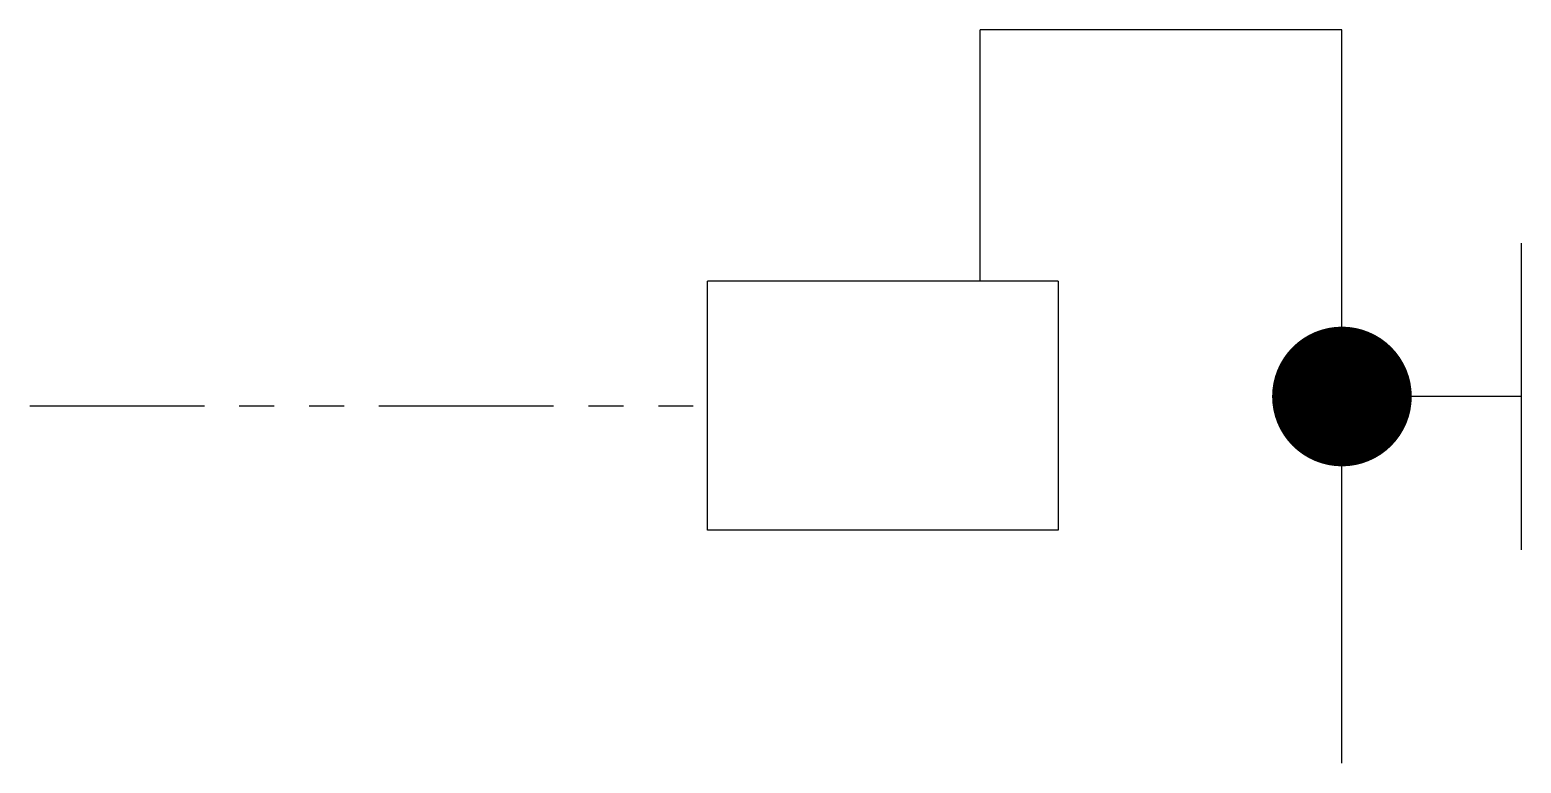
# Model space of a CAD drawing. Extents: x -20730.6 to -20703.9, y -11881.8 to -11868.7.
import ezdxf

# ---------------------------------------------------------------- set-up
doc = ezdxf.new("R2010")
doc.units = 0
doc.header["$MEASUREMENT"] = 0
doc.linetypes.add('PHANTOM2', pattern=[1.25, 0.625, -0.125, 0.125, -0.125, 0.125, -0.125])
doc.layers.get('0').update_dxf_attribs({"color": 3, "linetype": 'CONTINUOUS'})

msp = doc.modelspace()

# ---------------------------------------------------------------- linework, layer by layer
at = {"color": 2}
for p, q in [((-20707.113, -11868.691), (-20713.587, -11868.691)), ((-20713.587, -11873.19), (-20713.587, -11868.691)), ((-20707.113, -11881.815), (-20707.113, -11868.691)), ((-20703.905, -11872.511), (-20703.905, -11877.995)), ((-20712.191, -11873.19), (-20718.47, -11873.19)), ((-20718.47, -11877.645), (-20718.47, -11873.19)), ((-20712.191, -11873.19), (-20712.191, -11877.645)), ((-20703.905, -11875.253), (-20707.113, -11875.253)), ((-20712.191, -11877.645), (-20718.47, -11877.645))]:
    msp.add_line(p, q, dxfattribs=at)
at = {"color": 1, "linetype": 'PHANTOM2', "ltscale": 5}
msp.add_line((-20730.598, -11875.418), (-20718.47, -11875.418), dxfattribs=at)
at = {"color": 7, "const_width": 1.25}
msp.add_lwpolyline([(-20707.738, -11875.253, 1), (-20706.488, -11875.253, 1)], format="xyb", close=True, dxfattribs=at)

doc.saveas('drawing.dxf')
